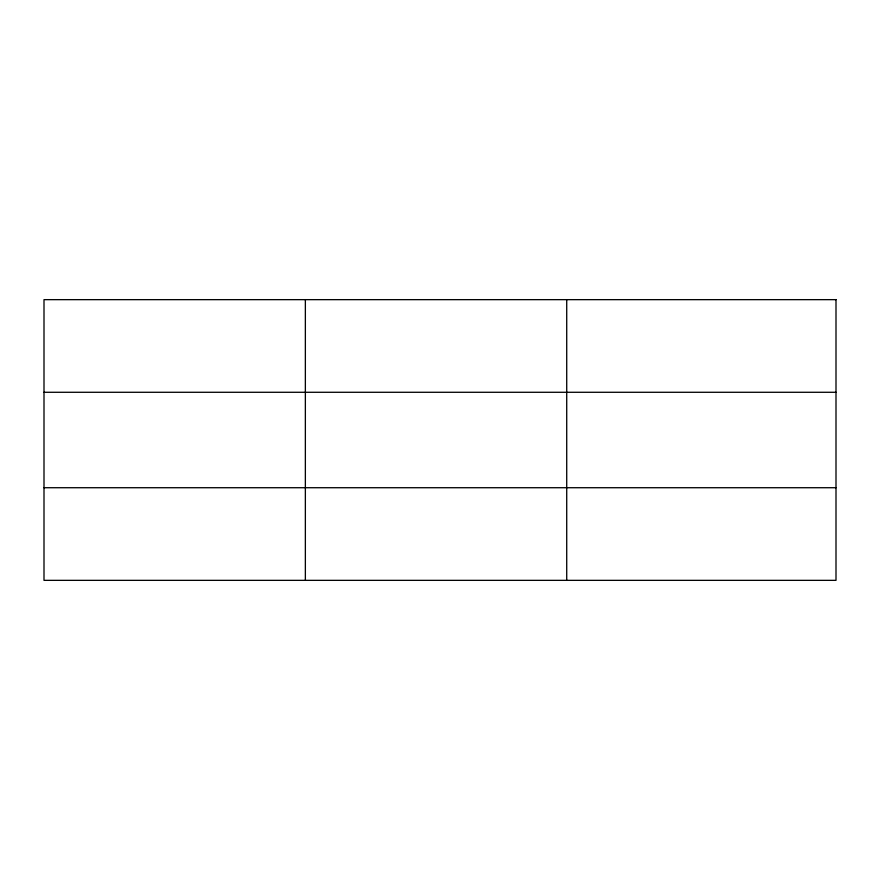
<?xml version="1.0" encoding="UTF-8"?>
<svg xmlns="http://www.w3.org/2000/svg" width="880" height="880" viewBox="0 0 880 880"><rect width="100%" height="100%" fill="white"/><g stroke="black" fill="none" stroke-linecap="round" stroke-linejoin="round"><path stroke-width="1.32" d="M305.36 580.349L305.36 299.651M566.72 580.349L566.72 299.651M44 392.282L836 392.282M44 487.718L836 487.718M836 299.651L836 580.349L44 580.349L44 299.651L836 299.651"/></g></svg>
